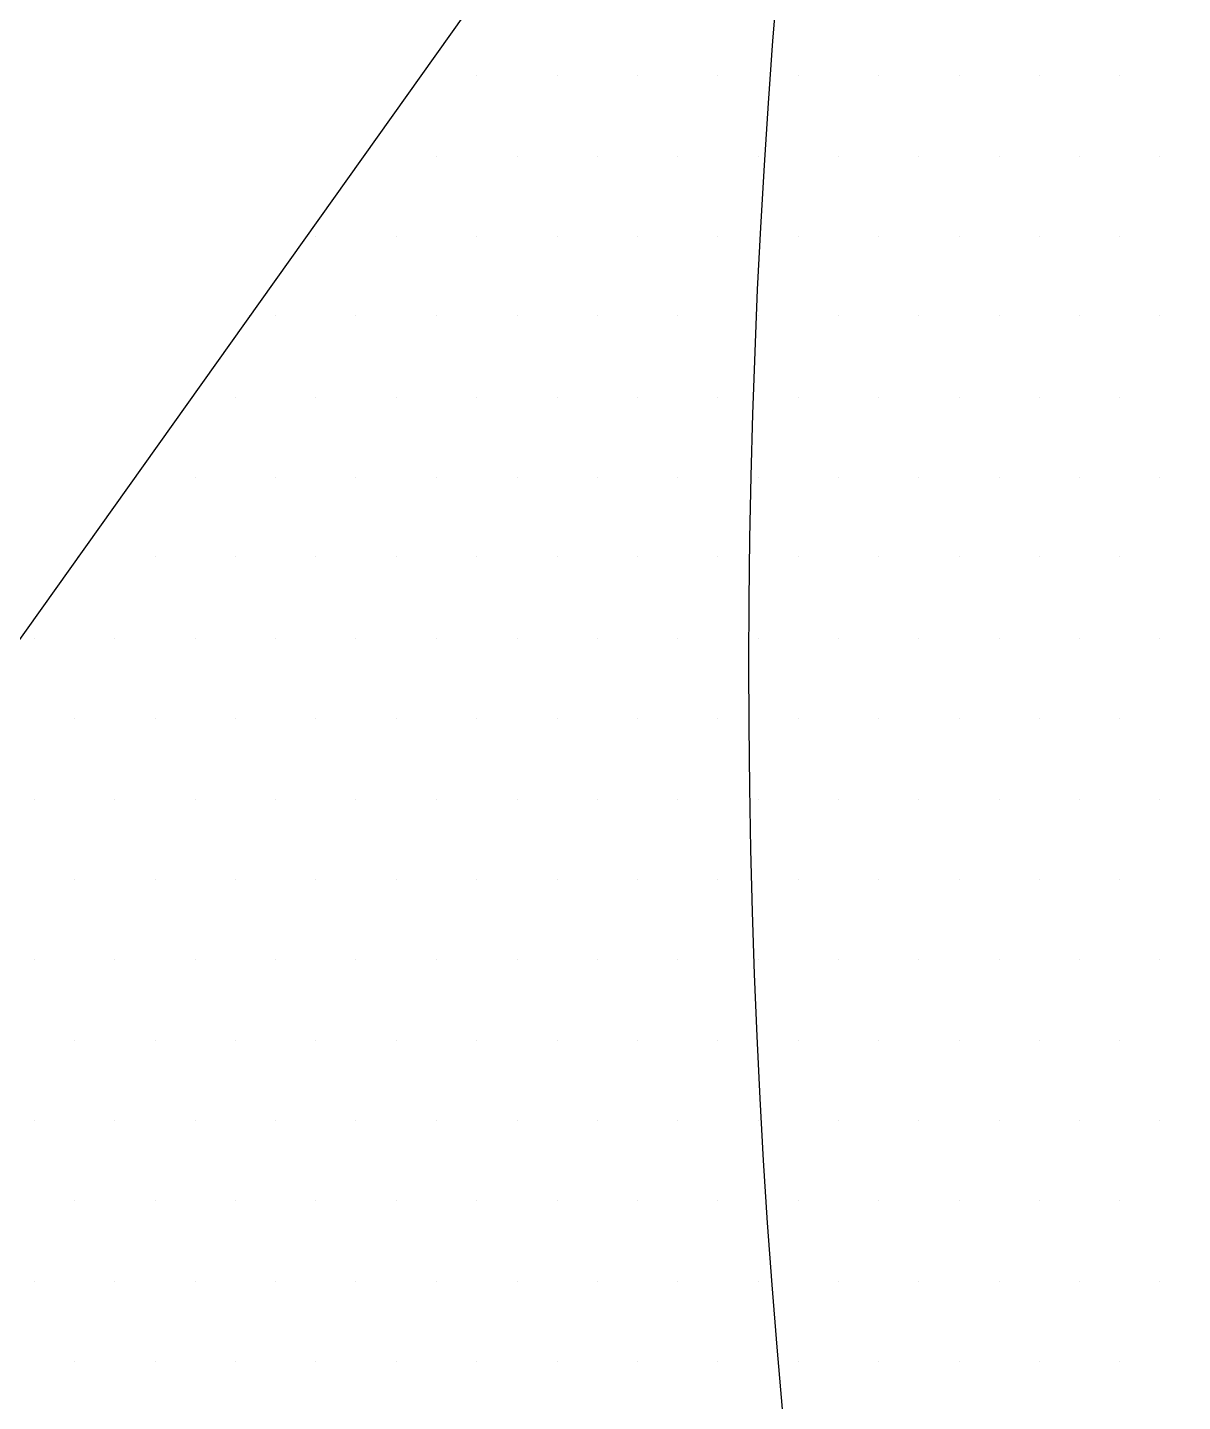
# Model space of a CAD drawing. Header units: millimetres. Extents: x -1573 to 210, y -360 to 557.
# Drawn here: x -502.257 to -501.466, y 22.351 to 23.292 of the extents above; entities that cross this region are included whole.
import ezdxf

# ---------------------------------------------------------------- set-up
doc = ezdxf.new("R2010")
doc.units = ezdxf.units.MM
doc.header["$LTSCALE"] = 2
doc.linetypes.add('CACHEX2', pattern=[0.75, 0.5, -0.25])
for name, color, linetype in [('CALQUE_7', 4, 'Continuous'), ('CARTOUCHE', 7, 'Continuous'), ('rosace', 7, 'Continuous')]:
    doc.layers.add(name, color=color, linetype=linetype)

# ---------------------------------------------------------------- blocks, each defined once
blk = doc.blocks.new('A$C715108E3')
at = {"layer": 'CALQUE_7', "color": 131}
for p, q in [((-20.3124, -13.3309), (-20.3124, -13.3309)), ((-20.2487, -13.3309), (-20.2487, -13.3309)), ((-20.157, -13.3309), (-20.157, -13.3309)), ((-20.065, -13.3309), (-20.065, -13.3309)), ((-19.9737, -13.3309), (-19.9737, -13.3309)), ((-19.8817, -13.3309), (-19.8817, -13.3309)), ((-19.7897, -13.3309), (-19.7897, -13.3309)), ((-19.6979, -13.3309), (-19.6979, -13.3309)), ((-19.6068, -13.3309), (-19.6068, -13.3309)), ((-19.5146, -13.3309), (-19.5146, -13.3309)), ((-20.3776, -13.4233), (-20.3776, -13.4233)), ((-20.2946, -13.4233), (-20.2946, -13.4233)), ((-20.2026, -13.4233), (-20.2026, -13.4233)), ((-20.1113, -13.4233), (-20.1113, -13.4233)), ((-20.0195, -13.4233), (-20.0195, -13.4233)), ((-19.9275, -13.4233), (-19.9275, -13.4233)), ((-19.8354, -13.4233), (-19.8354, -13.4233)), ((-19.7444, -13.4233), (-19.7444, -13.4233)), ((-19.6525, -13.4233), (-19.6525, -13.4233)), ((-19.5605, -13.4233), (-19.5605, -13.4233)), ((-19.4689, -13.4233), (-19.4689, -13.4233)), ((-20.443, -13.5147), (-20.443, -13.5147)), ((-20.4322, -13.5147), (-20.4322, -13.5147)), ((-20.3403, -13.5147), (-20.3403, -13.5147)), ((-20.2487, -13.5147), (-20.2487, -13.5147)), ((-20.157, -13.5147), (-20.157, -13.5147)), ((-20.065, -13.5147), (-20.065, -13.5147)), ((-19.9737, -13.5147), (-19.9737, -13.5147)), ((-19.8817, -13.5147), (-19.8817, -13.5147)), ((-19.7897, -13.5147), (-19.7897, -13.5147)), ((-19.6979, -13.5147), (-19.6979, -13.5147)), ((-19.6068, -13.5147), (-19.6068, -13.5147)), ((-19.5146, -13.5147), (-19.5146, -13.5147)), ((-20.5083, -13.6058), (-20.5083, -13.6058)), ((-20.4779, -13.6058), (-20.4779, -13.6058)), ((-20.3864, -13.6058), (-20.3864, -13.6058)), ((-20.2946, -13.6058), (-20.2946, -13.6058)), ((-20.2026, -13.6058), (-20.2026, -13.6058)), ((-20.1113, -13.6058), (-20.1113, -13.6058)), ((-20.0195, -13.6058), (-20.0195, -13.6058)), ((-19.9275, -13.6058), (-19.9275, -13.6058)), ((-19.8354, -13.6058), (-19.8354, -13.6058)), ((-19.7444, -13.6058), (-19.7444, -13.6058)), ((-19.6525, -13.6058), (-19.6525, -13.6058)), ((-19.5605, -13.6058), (-19.5605, -13.6058)), ((-19.4689, -13.6058), (-19.4689, -13.6058)), ((-20.5735, -13.6986), (-20.5735, -13.6986)), ((-20.524, -13.6986), (-20.524, -13.6986)), ((-20.4322, -13.6986), (-20.4322, -13.6986)), ((-20.3403, -13.6986), (-20.3403, -13.6986)), ((-20.2487, -13.6986), (-20.2487, -13.6986)), ((-20.157, -13.6986), (-20.157, -13.6986)), ((-20.065, -13.6986), (-20.065, -13.6986)), ((-19.9737, -13.6986), (-19.9737, -13.6986)), ((-19.8817, -13.6986), (-19.8817, -13.6986)), ((-19.7897, -13.6986), (-19.7897, -13.6986)), ((-19.6979, -13.6986), (-19.6979, -13.6986)), ((-19.6068, -13.6986), (-19.6068, -13.6986)), ((-19.5146, -13.6986), (-19.5146, -13.6986)), ((-20.6389, -13.7897), (-20.6389, -13.7897)), ((-20.5695, -13.7897), (-20.5695, -13.7897)), ((-20.4779, -13.7897), (-20.4779, -13.7897)), ((-20.3864, -13.7897), (-20.3864, -13.7897)), ((-20.2946, -13.7897), (-20.2946, -13.7897)), ((-20.2026, -13.7897), (-20.2026, -13.7897)), ((-20.1113, -13.7897), (-20.1113, -13.7897)), ((-20.0195, -13.7897), (-20.0195, -13.7897)), ((-19.9275, -13.7897), (-19.9275, -13.7897)), ((-19.8354, -13.7897), (-19.8354, -13.7897)), ((-19.7444, -13.7897), (-19.7444, -13.7897)), ((-19.6525, -13.7897), (-19.6525, -13.7897)), ((-19.5605, -13.7897), (-19.5605, -13.7897)), ((-19.4689, -13.7897), (-19.4689, -13.7897)), ((-20.7041, -13.8809), (-20.7041, -13.8809)), ((-20.6153, -13.8809), (-20.6153, -13.8809)), ((-20.524, -13.8809), (-20.524, -13.8809)), ((-20.4322, -13.8809), (-20.4322, -13.8809)), ((-20.3403, -13.8809), (-20.3403, -13.8809)), ((-20.2487, -13.8809), (-20.2487, -13.8809)), ((-20.157, -13.8809), (-20.157, -13.8809)), ((-20.065, -13.8809), (-20.065, -13.8809)), ((-19.9737, -13.8809), (-19.9737, -13.8809)), ((-19.8817, -13.8809), (-19.8817, -13.8809)), ((-19.7897, -13.8809), (-19.7897, -13.8809)), ((-19.6979, -13.8809), (-19.6979, -13.8809)), ((-19.6068, -13.8809), (-19.6068, -13.8809)), ((-19.5146, -13.8809), (-19.5146, -13.8809)), ((-20.7528, -13.9735), (-20.7528, -13.9735)), ((-20.6616, -13.9735), (-20.6616, -13.9735)), ((-20.5695, -13.9735), (-20.5695, -13.9735)), ((-20.4779, -13.9735), (-20.4779, -13.9735)), ((-20.3864, -13.9735), (-20.3864, -13.9735)), ((-20.2946, -13.9735), (-20.2946, -13.9735)), ((-20.2026, -13.9735), (-20.2026, -13.9735)), ((-20.1113, -13.9735), (-20.1113, -13.9735)), ((-20.0195, -13.9735), (-20.0195, -13.9735)), ((-19.9275, -13.9735), (-19.9275, -13.9735)), ((-19.8354, -13.9735), (-19.8354, -13.9735)), ((-19.7444, -13.9735), (-19.7444, -13.9735)), ((-19.6525, -13.9735), (-19.6525, -13.9735)), ((-19.5605, -13.9735), (-19.5605, -13.9735)), ((-19.4689, -13.9735), (-19.4689, -13.9735)), ((-20.7073, -14.065), (-20.7073, -14.065)), ((-20.6153, -14.065), (-20.6153, -14.065)), ((-20.524, -14.065), (-20.524, -14.065)), ((-20.4322, -14.065), (-20.4322, -14.065)), ((-20.3403, -14.065), (-20.3403, -14.065)), ((-20.2487, -14.065), (-20.2487, -14.065)), ((-20.157, -14.065), (-20.157, -14.065)), ((-20.065, -14.065), (-20.065, -14.065)), ((-19.9737, -14.065), (-19.9737, -14.065)), ((-19.8817, -14.065), (-19.8817, -14.065)), ((-19.7897, -14.065), (-19.7897, -14.065)), ((-19.6979, -14.065), (-19.6979, -14.065)), ((-19.6068, -14.065), (-19.6068, -14.065)), ((-19.5146, -14.065), (-19.5146, -14.065)), ((-20.7528, -14.1574), (-20.7528, -14.1574)), ((-20.6616, -14.1574), (-20.6616, -14.1574)), ((-20.5695, -14.1574), (-20.5695, -14.1574)), ((-20.4779, -14.1574), (-20.4779, -14.1574)), ((-20.3864, -14.1574), (-20.3864, -14.1574)), ((-20.2946, -14.1574), (-20.2946, -14.1574)), ((-20.2026, -14.1574), (-20.2026, -14.1574)), ((-20.1113, -14.1574), (-20.1113, -14.1574)), ((-20.0195, -14.1574), (-20.0195, -14.1574)), ((-19.9275, -14.1574), (-19.9275, -14.1574)), ((-19.8354, -14.1574), (-19.8354, -14.1574)), ((-19.7444, -14.1574), (-19.7444, -14.1574)), ((-19.6525, -14.1574), (-19.6525, -14.1574)), ((-19.5605, -14.1574), (-19.5605, -14.1574)), ((-19.4689, -14.1574), (-19.4689, -14.1574)), ((-20.7073, -14.2488), (-20.7073, -14.2488)), ((-20.6153, -14.2488), (-20.6153, -14.2488)), ((-20.524, -14.2488), (-20.524, -14.2488)), ((-20.4322, -14.2488), (-20.4322, -14.2488)), ((-20.3403, -14.2488), (-20.3403, -14.2488)), ((-20.2487, -14.2488), (-20.2487, -14.2488)), ((-20.157, -14.2488), (-20.157, -14.2488)), ((-20.065, -14.2488), (-20.065, -14.2488)), ((-19.9737, -14.2488), (-19.9737, -14.2488)), ((-19.8817, -14.2488), (-19.8817, -14.2488)), ((-19.7897, -14.2488), (-19.7897, -14.2488)), ((-19.6979, -14.2488), (-19.6979, -14.2488)), ((-19.6068, -14.2488), (-19.6068, -14.2488)), ((-19.5146, -14.2488), (-19.5146, -14.2488)), ((-20.7528, -14.3401), (-20.7528, -14.3401)), ((-20.6616, -14.3401), (-20.6616, -14.3401)), ((-20.5695, -14.3401), (-20.5695, -14.3401)), ((-20.4779, -14.3401), (-20.4779, -14.3401)), ((-20.3864, -14.3401), (-20.3864, -14.3401)), ((-20.2946, -14.3401), (-20.2946, -14.3401)), ((-20.2026, -14.3401), (-20.2026, -14.3401)), ((-20.1113, -14.3401), (-20.1113, -14.3401)), ((-20.0195, -14.3401), (-20.0195, -14.3401)), ((-19.9275, -14.3401), (-19.9275, -14.3401)), ((-19.8354, -14.3401), (-19.8354, -14.3401)), ((-19.7444, -14.3401), (-19.7444, -14.3401)), ((-19.6525, -14.3401), (-19.6525, -14.3401)), ((-19.5605, -14.3401), (-19.5605, -14.3401)), ((-19.4689, -14.3401), (-19.4689, -14.3401)), ((-20.7073, -14.4325), (-20.7073, -14.4325)), ((-20.6153, -14.4325), (-20.6153, -14.4325)), ((-20.524, -14.4325), (-20.524, -14.4325)), ((-20.4322, -14.4325), (-20.4322, -14.4325)), ((-20.3403, -14.4325), (-20.3403, -14.4325)), ((-20.2487, -14.4325), (-20.2487, -14.4325)), ((-20.157, -14.4325), (-20.157, -14.4325)), ((-20.065, -14.4325), (-20.065, -14.4325)), ((-19.9737, -14.4325), (-19.9737, -14.4325)), ((-19.8817, -14.4325), (-19.8817, -14.4325)), ((-19.7897, -14.4325), (-19.7897, -14.4325)), ((-19.6979, -14.4325), (-19.6979, -14.4325)), ((-19.6068, -14.4325), (-19.6068, -14.4325)), ((-19.5146, -14.4325), (-19.5146, -14.4325)), ((-20.7528, -14.5238), (-20.7528, -14.5238)), ((-20.6616, -14.5238), (-20.6616, -14.5238)), ((-20.5695, -14.5238), (-20.5695, -14.5238)), ((-20.4779, -14.5238), (-20.4779, -14.5238)), ((-20.3864, -14.5238), (-20.3864, -14.5238)), ((-20.2946, -14.5238), (-20.2946, -14.5238)), ((-20.2026, -14.5238), (-20.2026, -14.5238)), ((-20.1113, -14.5238), (-20.1113, -14.5238)), ((-20.0195, -14.5238), (-20.0195, -14.5238)), ((-19.9275, -14.5238), (-19.9275, -14.5238)), ((-19.8354, -14.5238), (-19.8354, -14.5238)), ((-19.7444, -14.5238), (-19.7444, -14.5238)), ((-19.6525, -14.5238), (-19.6525, -14.5238)), ((-19.5605, -14.5238), (-19.5605, -14.5238)), ((-19.4689, -14.5238), (-19.4689, -14.5238)), ((-20.7073, -14.6152), (-20.7073, -14.6152)), ((-20.6153, -14.6152), (-20.6153, -14.6152)), ((-20.524, -14.6152), (-20.524, -14.6152)), ((-20.4322, -14.6152), (-20.4322, -14.6152)), ((-20.3403, -14.6152), (-20.3403, -14.6152)), ((-20.2487, -14.6152), (-20.2487, -14.6152)), ((-20.157, -14.6152), (-20.157, -14.6152)), ((-20.065, -14.6152), (-20.065, -14.6152)), ((-19.9737, -14.6152), (-19.9737, -14.6152)), ((-19.8817, -14.6152), (-19.8817, -14.6152)), ((-19.7897, -14.6152), (-19.7897, -14.6152)), ((-19.6979, -14.6152), (-19.6979, -14.6152)), ((-19.6068, -14.6152), (-19.6068, -14.6152)), ((-19.5146, -14.6152), (-19.5146, -14.6152)), ((-20.7528, -14.7076), (-20.7528, -14.7076)), ((-20.6616, -14.7076), (-20.6616, -14.7076)), ((-20.5695, -14.7076), (-20.5695, -14.7076)), ((-20.4779, -14.7076), (-20.4779, -14.7076)), ((-20.3864, -14.7076), (-20.3864, -14.7076)), ((-20.2946, -14.7076), (-20.2946, -14.7076)), ((-20.2026, -14.7076), (-20.2026, -14.7076)), ((-20.1113, -14.7076), (-20.1113, -14.7076)), ((-20.0195, -14.7076), (-20.0195, -14.7076)), ((-19.9275, -14.7076), (-19.9275, -14.7076)), ((-19.8354, -14.7076), (-19.8354, -14.7076)), ((-19.7444, -14.7076), (-19.7444, -14.7076)), ((-19.6525, -14.7076), (-19.6525, -14.7076)), ((-19.5605, -14.7076), (-19.5605, -14.7076)), ((-19.4689, -14.7076), (-19.4689, -14.7076)), ((-20.7073, -14.7991), (-20.7073, -14.7991)), ((-20.6153, -14.7991), (-20.6153, -14.7991)), ((-20.524, -14.7991), (-20.524, -14.7991)), ((-20.4322, -14.7991), (-20.4322, -14.7991)), ((-20.3403, -14.7991), (-20.3403, -14.7991)), ((-20.2487, -14.7991), (-20.2487, -14.7991)), ((-20.157, -14.7991), (-20.157, -14.7991)), ((-20.065, -14.7991), (-20.065, -14.7991)), ((-19.9737, -14.7991), (-19.9737, -14.7991)), ((-19.8817, -14.7991), (-19.8817, -14.7991)), ((-19.7897, -14.7991), (-19.7897, -14.7991)), ((-19.6979, -14.7991), (-19.6979, -14.7991)), ((-19.6068, -14.7991), (-19.6068, -14.7991)), ((-19.5146, -14.7991), (-19.5146, -14.7991))]:
    blk.add_line(p, q, dxfattribs=at)
blk.add_lwpolyline([(-13.4372, -9.6448), (-17.1584, -8.2441), (-18.0286, -7.9298), (-18.0526, -7.5674), (-19.5918, -4.1428), (-19.9715, -4.6917), (-20.3358, -5.3705), (-20.5244, -6.0493), (-18.8268, -9.8581), (-21.759, -9.5491), (-21.8471, -10.1027), (-21.9097, -10.8565), (-21.9352, -11.1957), (-19.0429, -11.5482), (-21.5982, -15.1374), (-21.3595, -15.879), (-21.1447, -16.5576), (-21.0193, -16.9601), (-20.5289, -16.3696), (-17.1333, -11.706), (-13.6302, -12.0681)], dxfattribs=at)
blk = doc.blocks.new('A$C581E6685')
at = {"layer": 'rosace', "color": 32, "linetype": 'CACHEX2', "ltscale": 1.5}
blk.add_ellipse((-38.0538, 23.8138), major_axis=(-19.0311, -3.534), ratio=0.590567, dxfattribs=at)
at = {"layer": 'rosace', "color": 32}
blk.add_ellipse((-37.6144, 23.8499), major_axis=(-13.5768, -4.2839), ratio=0.791971, dxfattribs=at)
at = {"layer": 'CARTOUCHE'}
blk.add_blockref('A$C715108E3', (-31.6739, 36.3189), dxfattribs=at)

msp = doc.modelspace()

# ---------------------------------------------------------------- linework, layer by layer
at = {"layer": 'CARTOUCHE'}
msp.add_rational_spline([(-508.06649, 33.7081), (-508.06649, 22.81694), (-508.06649, 11.92578), (-508.06649, 8.08578), (-504.22649, 8.08578), (-458.68722, 8.08578), (-413.14796, 8.08578), (-409.30796, 8.08578), (-409.30796, 11.92578), (-409.30796, 22.81694), (-409.30796, 33.7081), (-409.30796, 37.5481), (-413.14796, 37.5481), (-458.68722, 37.5481), (-504.22649, 37.5481), (-508.06649, 37.5481), (-508.06649, 33.7081)], [1, 1, 1, 0.707106781187, 1, 1, 1, 0.707106781187, 1, 1, 1, 0.707106781187, 1, 1, 1, 0.707106781187, 1], degree=2, knots=[0, 0, 0, 1, 1, 2.570796, 2.570796, 3.570796, 3.570796, 5.141593, 5.141593, 6.141593, 6.141593, 7.712389, 7.712389, 8.712389, 8.712389, 10.283185, 10.283185, 10.283185], dxfattribs=at)

# ---------------------------------------------------------------- block references
at = {"layer": 'CARTOUCHE', "xscale": 0.6, "yscale": 0.6, "zscale": 0.6}
msp.add_blockref('A$C581E6685', (-470.79575, 9.46636), dxfattribs=at)

doc.saveas('drawing.dxf')
